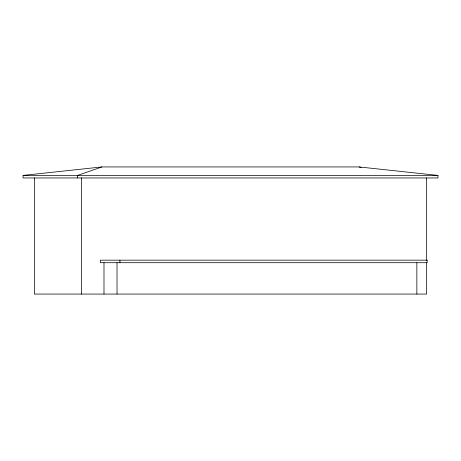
<?xml version="1.0" encoding="UTF-8"?>
<svg xmlns="http://www.w3.org/2000/svg" width="461" height="461" viewBox="0 0 461 461"><rect width="100%" height="100%" fill="white"/><g stroke="black" fill="none" stroke-linecap="round" stroke-linejoin="round"><path stroke-width="0.69" d="M101.898 166.934L23.05 175.411L23.05 177.952L437.95 177.952L437.95 175.411L359.102 166.934L101.898 166.934L77.609 175.411L77.609 177.952M23.05 175.411L437.95 175.411M359.102 166.934L361.13 167.643M426.638 177.952L426.638 260.165M426.638 262.707L426.638 294.066L34.362 294.066L34.362 177.952M416.859 262.707L416.859 294.066M119.935 260.165L119.935 262.707M117.025 262.707L117.025 294.066M103.99 262.707L103.99 294.066M81.58 177.952L81.58 294.066M427.122 260.165L100.314 260.165L100.314 262.707L427.122 262.707L427.122 260.165"/></g></svg>
